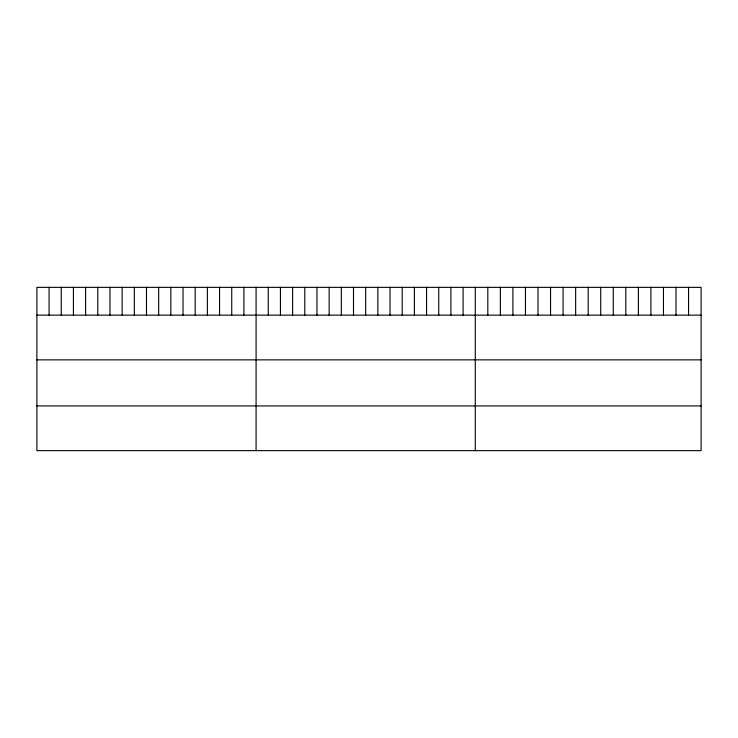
<?xml version="1.0" encoding="UTF-8"?>
<svg xmlns="http://www.w3.org/2000/svg" width="738" height="738" viewBox="0 0 738 738"><rect width="100%" height="100%" fill="white"/><g stroke="black" fill="none" stroke-linecap="round" stroke-linejoin="round"><path stroke-width="1.11" d="M701.1 315.135L701.1 450.641L36.9 450.641L36.9 287.359L701.1 287.359L701.1 315.135L36.9 315.135M36.9 359.858L701.1 359.858M36.9 405.928L701.1 405.928M688.554 287.359L688.554 315.135M676.008 287.359L676.008 315.135M663.462 287.359L663.462 315.135M650.916 287.359L650.916 315.135M638.37 287.359L638.37 315.135M625.824 287.359L625.824 315.135M613.278 287.359L613.278 315.135M600.732 287.359L600.732 315.135M588.186 287.359L588.186 315.135M575.64 287.359L575.64 315.135M563.094 287.359L563.094 315.135M550.548 287.359L550.548 315.135M538.002 287.359L538.002 315.135M525.456 287.359L525.456 315.135M512.91 287.359L512.91 315.135M500.364 287.359L500.364 315.135M487.818 287.359L487.818 315.135M475.272 287.359L475.272 450.641M463.095 287.359L463.095 315.135M450.918 287.359L450.918 315.135M438.741 287.359L438.741 315.135M426.564 287.359L426.564 315.135M414.387 287.359L414.387 315.135M402.21 287.359L402.21 315.135M390.033 287.359L390.033 315.135M377.856 287.359L377.856 315.135M365.679 287.359L365.679 315.135M353.502 287.359L353.502 315.135M341.325 287.359L341.325 315.135M329.148 287.359L329.148 315.135M316.971 287.359L316.971 315.135M304.794 287.359L304.794 315.135M292.617 287.359L292.617 315.135M280.44 287.359L280.44 315.135M268.263 287.359L268.263 315.135M256.086 287.359L256.086 450.641M243.909 287.359L243.909 315.135M231.732 287.359L231.732 315.135M219.555 287.359L219.555 315.135M207.378 287.359L207.378 315.135M195.201 287.359L195.201 315.135M183.024 287.359L183.024 315.135M170.847 287.359L170.847 315.135M158.67 287.359L158.67 315.135M146.493 287.359L146.493 315.135M134.316 287.359L134.316 315.135M122.139 287.359L122.139 315.135M109.962 287.359L109.962 315.135M97.785 287.359L97.785 315.135M85.608 287.359L85.608 315.135M73.431 287.359L73.431 315.135M61.254 287.359L61.254 315.135M49.077 287.359L49.077 315.135"/></g></svg>
